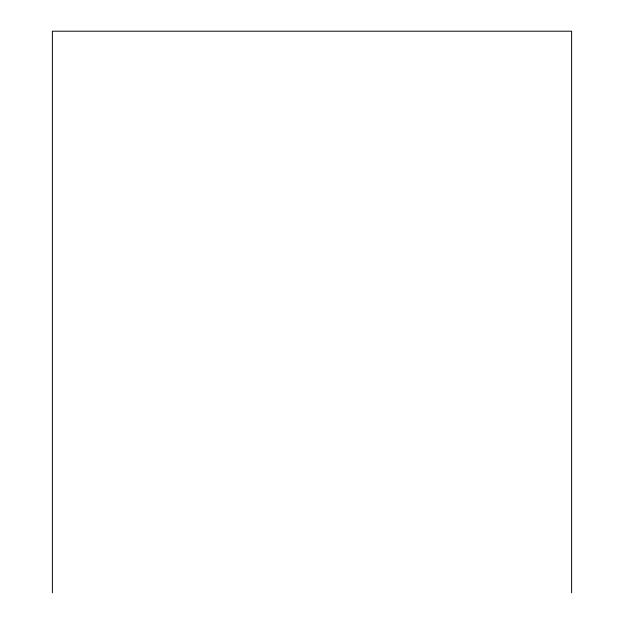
<?xml version="1.0" encoding="UTF-8"?>
<svg xmlns="http://www.w3.org/2000/svg" width="624" height="624" viewBox="0 0 624 624"><rect width="100%" height="100%" fill="white"/><g stroke="black" fill="none" stroke-linecap="round" stroke-linejoin="round"><path stroke-width="0.94" d="M571.615 592.8L571.615 31.2L52.385 31.2L52.385 592.8"/></g></svg>
